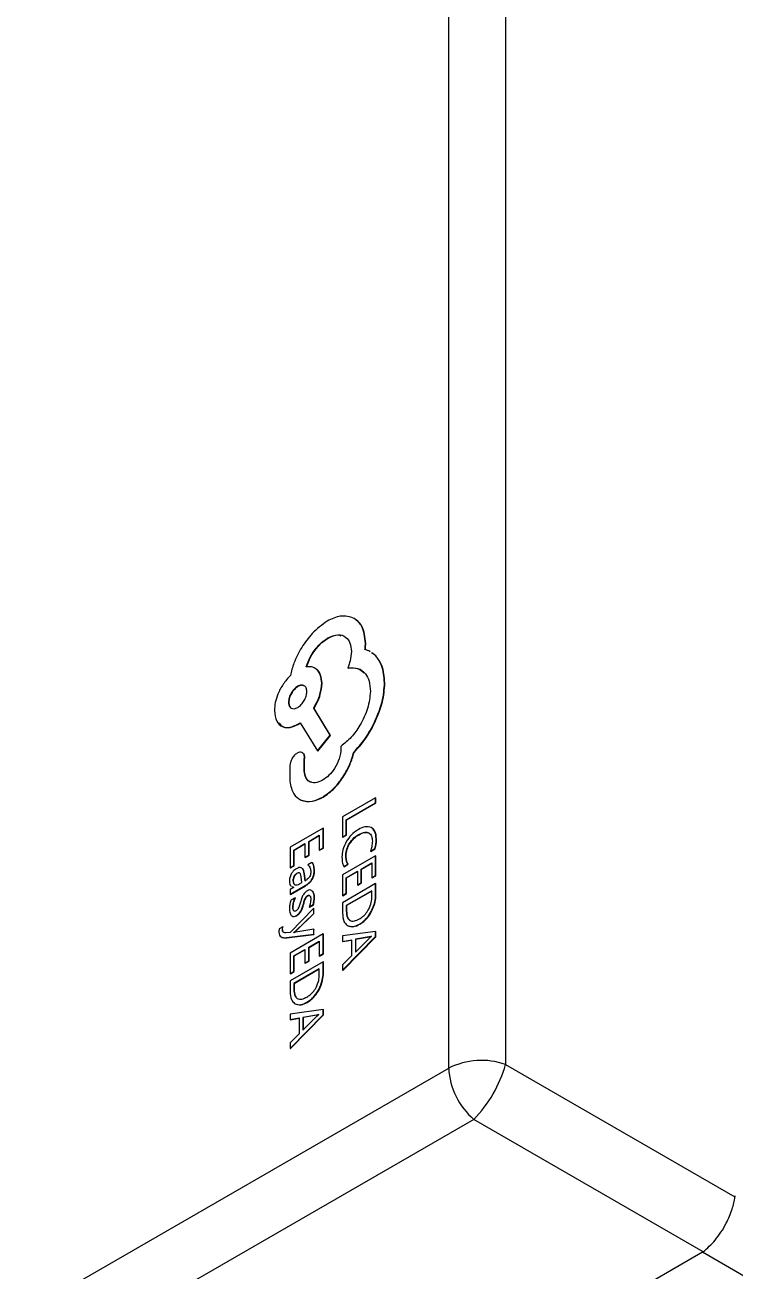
# Model space of a CAD drawing. Header units: millimetres. Extents: x 206 to 880, y 122 to 722.
# Drawn here: x 760.76 to 775.91, y 236.42 to 263.03 of the extents above; entities that cross this region are included whole.
import ezdxf

# ---------------------------------------------------------------- set-up
doc = ezdxf.new("R2010")
doc.units = ezdxf.units.MM

msp = doc.modelspace()

# ---------------------------------------------------------------- linework, layer by layer
at = {"color": 7, "linetype": 'Continuous', "lineweight": 25}
for p, q in [((769.802, 240.747), (769.802, 276.38)), ((771.018, 276.46), (771.018, 240.827)), ((767.785, 250.354), (767.792, 250.35)), ((767.222, 249.936), (767.229, 249.932)), ((768.026, 249.826), (768.033, 249.822)), ((768.237, 249.559), (768.155, 249.62)), ((768.244, 249.555), (768.162, 249.616)), ((768.237, 249.559), (768.244, 249.555)), ((767.649, 249.295), (767.656, 249.291)), ((767.092, 248.968), (767.099, 248.964)), ((768.433, 248.976), (768.44, 248.972)), ((766.383, 248.565), (766.39, 248.56)), ((767.272, 247.86), (766.921, 248.434)), ((766.921, 248.434), (766.928, 248.43)), ((767.279, 247.856), (766.928, 248.43)), ((766.584, 248.095), (766.634, 248.124)), ((766.584, 248.095), (766.591, 248.091)), ((766.591, 248.091), (766.638, 248.118)), ((766.634, 248.124), (767.006, 247.526)), ((768.172, 248.036), (768.179, 248.032)), ((767.006, 247.526), (767.272, 247.86)), ((767.013, 247.522), (767.279, 247.856)), ((767.272, 247.86), (767.279, 247.856)), ((767.006, 247.526), (767.013, 247.522)), ((767.504, 247.622), (767.504, 247.575)), ((767.775, 247.494), (767.782, 247.49)), ((766.413, 247.219), (766.413, 246.876)), ((766.72, 247.088), (766.72, 247.349)), ((766.72, 247.349), (766.727, 247.345)), ((766.725, 247.387), (766.732, 247.383)), ((766.727, 247.084), (766.727, 247.345)), ((766.72, 247.088), (766.727, 247.084)), ((766.639, 246.479), (766.646, 246.475)), ((767.117, 246.54), (767.124, 246.536)), ((768.243, 246.522), (767.537, 246.114)), ((767.617, 246.055), (768.243, 246.417)), ((768.243, 246.417), (768.243, 246.522)), ((768.243, 246.522), (768.25, 246.518)), ((768.243, 246.417), (768.25, 246.413)), ((768.25, 246.413), (768.25, 246.518)), ((767.624, 246.051), (768.25, 246.413)), ((767.537, 246.114), (767.537, 245.684)), ((767.617, 245.73), (767.617, 246.055)), ((767.617, 246.055), (767.624, 246.051)), ((767.624, 245.726), (767.624, 246.051)), ((768.151, 245.887), (768.158, 245.883)), ((767.122, 245.875), (766.416, 245.467)), ((766.815, 245.592), (767.041, 245.723)), ((766.822, 245.588), (767.041, 245.715)), ((767.041, 245.723), (767.041, 245.408)), ((767.122, 245.455), (767.122, 245.875)), ((767.122, 245.875), (767.129, 245.871)), ((767.129, 245.451), (767.129, 245.871)), ((767.537, 245.684), (767.617, 245.73)), ((767.537, 245.684), (767.544, 245.68)), ((767.544, 245.68), (767.624, 245.726)), ((767.617, 245.73), (767.624, 245.726)), ((767.882, 245.739), (767.889, 245.735)), ((768.095, 245.776), (768.101, 245.772)), ((768.255, 245.648), (768.262, 245.644)), ((766.416, 245.467), (766.416, 245.028)), ((766.496, 245.408), (766.734, 245.545)), ((766.496, 245.075), (766.496, 245.408)), ((766.496, 245.408), (766.503, 245.404)), ((766.503, 245.404), (766.734, 245.537)), ((766.503, 245.071), (766.503, 245.404)), ((766.734, 245.545), (766.734, 245.254)), ((766.815, 245.3), (766.815, 245.592)), ((766.815, 245.592), (766.822, 245.588)), ((766.822, 245.296), (766.822, 245.588)), ((767.041, 245.408), (767.122, 245.455)), ((767.041, 245.408), (767.048, 245.404)), ((767.048, 245.404), (767.129, 245.451)), ((767.122, 245.455), (767.129, 245.451)), ((767.681, 245.543), (767.688, 245.539)), ((768.131, 245.383), (768.226, 245.438)), ((768.131, 245.383), (768.138, 245.379)), ((768.138, 245.379), (768.233, 245.434)), ((768.226, 245.438), (768.233, 245.434)), ((766.734, 245.254), (766.815, 245.3)), ((766.734, 245.254), (766.741, 245.25)), ((766.741, 245.25), (766.822, 245.296)), ((766.885, 245.144), (766.799, 245.095)), ((766.815, 245.3), (766.822, 245.296)), ((766.885, 245.144), (766.892, 245.14)), ((768.243, 245.284), (767.537, 244.876)), ((767.566, 245.056), (767.653, 245.107)), ((767.573, 245.052), (767.66, 245.103)), ((767.606, 245.29), (767.613, 245.286)), ((767.653, 245.107), (767.66, 245.103)), ((767.936, 245.001), (768.162, 245.132)), ((767.943, 244.997), (768.162, 245.124)), ((768.162, 245.132), (768.162, 244.817)), ((768.243, 244.864), (768.243, 245.284)), ((768.243, 245.284), (768.25, 245.28)), ((768.25, 244.86), (768.25, 245.28)), ((766.416, 245.028), (766.496, 245.075)), ((766.416, 245.028), (766.423, 245.024)), ((766.423, 245.024), (766.503, 245.071)), ((766.496, 245.075), (766.503, 245.071)), ((766.499, 244.845), (766.506, 244.841)), ((766.558, 244.909), (766.565, 244.905)), ((766.669, 244.711), (766.653, 244.838)), ((766.737, 244.75), (766.716, 244.91)), ((766.716, 244.91), (766.723, 244.906)), ((766.744, 244.746), (766.723, 244.906)), ((766.932, 244.971), (766.939, 244.967)), ((767.537, 244.876), (767.537, 244.437)), ((767.566, 245.056), (767.573, 245.052)), ((767.617, 244.817), (767.855, 244.955)), ((767.624, 244.813), (767.855, 244.947)), ((767.855, 244.955), (767.855, 244.663)), ((767.936, 244.71), (767.936, 245.001)), ((767.936, 245.001), (767.943, 244.997)), ((767.943, 244.706), (767.943, 244.997)), ((768.162, 244.817), (768.243, 244.864)), ((768.169, 244.813), (768.25, 244.86)), ((768.243, 244.864), (768.25, 244.86)), ((766.416, 244.462), (766.741, 244.65)), ((766.494, 244.609), (766.416, 244.564)), ((766.416, 244.564), (766.416, 244.462)), ((766.423, 244.458), (766.748, 244.646)), ((766.464, 244.626), (766.494, 244.612)), ((766.471, 244.622), (766.501, 244.608)), ((766.477, 244.754), (766.484, 244.75)), ((766.494, 244.612), (766.494, 244.609)), ((766.621, 244.683), (766.669, 244.711)), ((766.741, 244.65), (766.748, 244.646)), ((768.243, 244.691), (767.537, 244.283)), ((767.617, 244.484), (767.617, 244.817)), ((767.617, 244.817), (767.624, 244.813)), ((767.624, 244.48), (767.624, 244.813)), ((767.855, 244.663), (767.936, 244.71)), ((767.855, 244.663), (767.862, 244.659)), ((767.862, 244.659), (767.943, 244.706)), ((767.936, 244.71), (767.943, 244.706)), ((768.162, 244.817), (768.169, 244.813)), ((768.243, 244.458), (768.243, 244.691)), ((768.243, 244.691), (768.25, 244.687)), ((768.25, 244.454), (768.25, 244.687)), ((766.416, 244.462), (766.423, 244.458)), ((766.525, 244.387), (766.434, 244.334)), ((766.525, 244.387), (766.532, 244.383)), ((766.745, 244.386), (766.752, 244.382)), ((766.792, 244.435), (766.799, 244.431)), ((766.892, 244.532), (766.878, 244.542)), ((766.899, 244.528), (766.885, 244.538)), ((766.892, 244.532), (766.899, 244.528)), ((766.932, 244.394), (766.939, 244.39)), ((767.537, 244.437), (767.617, 244.484)), ((767.537, 244.437), (767.544, 244.433)), ((767.544, 244.433), (767.624, 244.48)), ((768.162, 244.539), (767.617, 244.224)), ((767.617, 244.484), (767.624, 244.48)), ((768.162, 244.531), (767.624, 244.22)), ((768.162, 244.416), (768.162, 244.539)), ((768.243, 244.458), (768.25, 244.454)), ((766.921, 244.168), (766.417, 243.649)), ((766.476, 244.19), (766.483, 244.186)), ((766.541, 243.683), (766.921, 244.054)), ((766.548, 243.679), (766.927, 244.05)), ((766.637, 244.092), (766.644, 244.088)), ((766.702, 244.261), (766.709, 244.257)), ((766.824, 244.193), (766.91, 244.243)), ((766.824, 244.193), (766.831, 244.189)), ((766.831, 244.189), (766.917, 244.239)), ((766.91, 244.243), (766.917, 244.239)), ((766.921, 244.054), (766.921, 244.168)), ((766.921, 244.168), (766.927, 244.164)), ((766.921, 244.054), (766.927, 244.05)), ((766.927, 244.05), (766.927, 244.164)), ((767.537, 244.283), (767.537, 244.059)), ((767.617, 244.224), (767.617, 244.106)), ((767.617, 244.224), (767.624, 244.22)), ((767.617, 244.106), (767.624, 244.102)), ((767.624, 244.22), (767.624, 244.102)), ((768.15, 244.096), (768.157, 244.092)), ((766.264, 243.768), (766.185, 243.723)), ((766.264, 243.768), (766.271, 243.764)), ((766.553, 244.009), (766.56, 244.005)), ((767.636, 243.799), (767.643, 243.795)), ((767.691, 243.906), (767.698, 243.902)), ((767.899, 243.828), (767.906, 243.824)), ((766.254, 243.704), (766.261, 243.7)), ((766.417, 243.649), (766.325, 243.641)), ((766.34, 243.538), (766.921, 243.609)), ((766.34, 243.538), (766.347, 243.534)), ((766.347, 243.534), (766.927, 243.605)), ((767.122, 243.615), (766.416, 243.207)), ((766.5, 243.646), (766.541, 243.683)), ((766.5, 243.643), (766.5, 243.646)), ((766.5, 243.646), (766.503, 243.644)), ((766.513, 243.648), (766.548, 243.679)), ((766.921, 243.715), (766.541, 243.655)), ((766.541, 243.683), (766.548, 243.679)), ((766.921, 243.609), (766.921, 243.715)), ((766.921, 243.715), (766.927, 243.711)), ((766.921, 243.609), (766.927, 243.605)), ((766.927, 243.605), (766.927, 243.711)), ((767.122, 243.195), (767.122, 243.615)), ((767.122, 243.615), (767.129, 243.611)), ((767.129, 243.191), (767.129, 243.611)), ((768.243, 243.671), (767.537, 243.574)), ((767.537, 243.574), (767.537, 243.457)), ((767.537, 242.84), (768.243, 243.558)), ((767.537, 243.457), (767.73, 243.49)), ((767.544, 242.836), (768.25, 243.554)), ((767.73, 243.49), (767.73, 243.151)), ((768.104, 243.551), (767.81, 243.503)), ((767.81, 243.229), (768.104, 243.522)), ((767.81, 243.503), (767.81, 243.229)), ((767.81, 243.503), (767.817, 243.499)), ((768.111, 243.547), (767.817, 243.499)), ((767.817, 243.499), (767.817, 243.236)), ((768.104, 243.551), (768.111, 243.547)), ((768.153, 243.563), (768.153, 243.566)), ((768.243, 243.558), (768.243, 243.671)), ((768.243, 243.671), (768.25, 243.667)), ((768.243, 243.558), (768.25, 243.554)), ((768.25, 243.554), (768.25, 243.667)), ((766.496, 243.149), (766.734, 243.286)), ((766.503, 243.145), (766.734, 243.278)), ((766.734, 243.286), (766.734, 242.994)), ((766.815, 243.332), (767.041, 243.463)), ((766.815, 243.041), (766.815, 243.332)), ((766.815, 243.332), (766.822, 243.328)), ((766.822, 243.328), (767.041, 243.455)), ((766.822, 243.037), (766.822, 243.328)), ((767.041, 243.463), (767.041, 243.148)), ((767.537, 243.457), (767.544, 243.453)), ((767.544, 243.453), (767.73, 243.485)), ((766.416, 243.207), (766.416, 242.769)), ((767.122, 243.022), (766.416, 242.614)), ((766.496, 242.815), (766.496, 243.149)), ((766.496, 243.149), (766.503, 243.145)), ((766.503, 242.811), (766.503, 243.145)), ((766.734, 242.994), (766.815, 243.041)), ((766.734, 242.994), (766.741, 242.99)), ((766.741, 242.99), (766.822, 243.037)), ((766.815, 243.041), (766.822, 243.037)), ((767.041, 243.148), (767.122, 243.195)), ((767.041, 243.148), (767.048, 243.144)), ((767.048, 243.144), (767.129, 243.191)), ((767.122, 243.195), (767.129, 243.191)), ((767.122, 242.79), (767.122, 243.022)), ((767.122, 243.022), (767.129, 243.018)), ((767.129, 242.786), (767.129, 243.018)), ((767.73, 243.151), (767.537, 242.956)), ((766.416, 242.769), (766.496, 242.815)), ((766.416, 242.769), (766.423, 242.765)), ((766.423, 242.765), (766.503, 242.811)), ((767.041, 242.87), (766.496, 242.556)), ((766.496, 242.815), (766.503, 242.811)), ((767.041, 242.862), (766.503, 242.552)), ((767.041, 242.747), (767.041, 242.87)), ((767.122, 242.79), (767.129, 242.786)), ((767.537, 242.956), (767.537, 242.84)), ((767.537, 242.84), (767.544, 242.836)), ((766.416, 242.614), (766.416, 242.39)), ((766.496, 242.556), (766.496, 242.437)), ((766.496, 242.556), (766.503, 242.552)), ((766.496, 242.437), (766.503, 242.433)), ((766.503, 242.552), (766.503, 242.433)), ((767.029, 242.427), (767.036, 242.423)), ((766.57, 242.237), (766.577, 242.233)), ((766.778, 242.159), (766.785, 242.155)), ((767.122, 242.002), (766.416, 241.905)), ((766.416, 241.905), (766.416, 241.788)), ((766.515, 242.13), (766.522, 242.126)), ((767.032, 241.895), (767.032, 241.897)), ((767.122, 241.889), (767.122, 242.002)), ((767.122, 242.002), (767.129, 241.998)), ((767.129, 241.885), (767.129, 241.998)), ((766.416, 241.171), (767.122, 241.889)), ((766.416, 241.788), (766.609, 241.822)), ((766.416, 241.788), (766.423, 241.784)), ((766.423, 241.167), (767.129, 241.885)), ((766.423, 241.784), (766.609, 241.816)), ((766.609, 241.822), (766.609, 241.482)), ((766.983, 241.882), (766.689, 241.834)), ((766.689, 241.561), (766.983, 241.853)), ((766.689, 241.834), (766.689, 241.561)), ((766.689, 241.834), (766.696, 241.83)), ((766.99, 241.878), (766.696, 241.83)), ((766.696, 241.83), (766.696, 241.567)), ((766.983, 241.882), (766.99, 241.878)), ((767.122, 241.889), (767.129, 241.885)), ((766.609, 241.482), (766.416, 241.287)), ((766.416, 241.287), (766.416, 241.171)), ((766.416, 241.171), (766.423, 241.167)), ((745.893, 226.945), (769.802, 240.747)), ((771.018, 240.827), (775.912, 238.001)), ((770.34, 239.654), (746.432, 225.852)), ((775.235, 236.828), (770.34, 239.654)), ((775.219, 236.817), (749.509, 221.976)), ((777.998, 235.213), (775.219, 236.817))]:
    msp.add_line(p, q, dxfattribs=at)
for centre, radius, start, end in [((770.502, 239.376), 1.54, 70.4595, 117.0636), ((771.34, 240.826), 1.54, 182.9325, 229.5432), ((768.293, 241.618), 2.837, 316.1924, 343.8076)]:
    msp.add_arc(centre, radius, start, end, dxfattribs=at)
for points, knots in [([(767.785, 250.354), (767.69, 250.386), (767.521, 250.442), (767.307, 250.341), (767.212, 250.296)], [0, 0, 0, 0, 0.557202, 1, 1, 1, 1]), ([(767.212, 250.296), (767.099, 250.217), (766.897, 250.074), (766.736, 249.84), (766.665, 249.736)], [0, 0, 0, 0, 0.557939, 1, 1, 1, 1]), ([(768.026, 249.826), (768.012, 249.957), (767.987, 250.193), (767.847, 250.305), (767.785, 250.354)], [0, 0, 0, 0, 0.556227, 1, 1, 1, 1]), ([(768.033, 249.822), (768.019, 249.953), (767.993, 250.189), (767.854, 250.301), (767.792, 250.35)], [0, 0, 0, 0, 0.556227, 1, 1, 1, 1]), ([(766.76, 249.322), (766.787, 249.391), (766.84, 249.53), (766.961, 249.709), (767.091, 249.849), (767.178, 249.907), (767.222, 249.936)], [0, 0, 0, 0, 0.276785, 0.552833, 0.772739, 1, 1, 1, 1]), ([(766.767, 249.317), (766.794, 249.387), (766.847, 249.526), (766.968, 249.705), (767.098, 249.845), (767.185, 249.903), (767.229, 249.932)], [0, 0, 0, 0, 0.276785, 0.552833, 0.772739, 1, 1, 1, 1]), ([(767.222, 249.936), (767.297, 249.968), (767.444, 250.031), (767.607, 249.97), (767.707, 249.838), (767.719, 249.711), (767.725, 249.646)], [0, 0, 0, 0, 0.283316, 0.558049, 0.775434, 1, 1, 1, 1]), ([(767.229, 249.932), (767.307, 249.971), (767.407, 250.021), (767.48, 249.991), (767.497, 249.984)], [0, 0, 0, 0, 0.773243, 1, 1, 1, 1]), ([(766.665, 249.736), (766.603, 249.625), (766.494, 249.426), (766.445, 249.223), (766.423, 249.133)], [0, 0, 0, 0, 0.560871, 1, 1, 1, 1]), ([(767.725, 249.646), (767.72, 249.582), (767.711, 249.469), (767.668, 249.347), (767.649, 249.295)], [0, 0, 0, 0, 0.569438, 1, 1, 1, 1]), ([(768.016, 249.687), (768.019, 249.713), (768.024, 249.761), (768.025, 249.806), (768.026, 249.826)], [0, 0, 0, 0, 0.560098, 1, 1, 1, 1]), ([(768.125, 249.642), (768.124, 249.643), (768.093, 249.667), (768.054, 249.677), (768.016, 249.687)], [0, 0, 0, 0, 0.029145, 1, 1, 1, 1]), ([(768.023, 249.683), (768.026, 249.709), (768.031, 249.757), (768.032, 249.802), (768.033, 249.822)], [0, 0, 0, 0, 0.560098, 1, 1, 1, 1]), ([(768.433, 248.976), (768.422, 249.11), (768.402, 249.349), (768.287, 249.495), (768.237, 249.559)], [0, 0, 0, 0, 0.56138, 1, 1, 1, 1]), ([(768.44, 248.972), (768.429, 249.106), (768.409, 249.345), (768.294, 249.491), (768.244, 249.555)], [0, 0, 0, 0, 0.56138, 1, 1, 1, 1]), ([(766.423, 249.133), (766.37, 249.075), (766.264, 248.958), (766.157, 248.751), (766.093, 248.554), (766.086, 248.442), (766.082, 248.385)], [0, 0, 0, 0, 0.277909, 0.553175, 0.772919, 1, 1, 1, 1]), ([(767.092, 248.968), (767.086, 249.032), (767.074, 249.159), (766.988, 249.271), (766.882, 249.327), (766.801, 249.323), (766.76, 249.322)], [0, 0, 0, 0, 0.28669, 0.564822, 0.782131, 1, 1, 1, 1]), ([(767.099, 248.964), (767.092, 249.027), (767.078, 249.151), (767.023, 249.246), (766.98, 249.267), (766.978, 249.267)], [0, 0, 0, 0, 0.500175, 0.985418, 1, 1, 1, 1]), ([(767.649, 249.295), (767.724, 249.299), (767.873, 249.308), (768.025, 249.191), (768.116, 249.018), (768.126, 248.871), (768.132, 248.796)], [0, 0, 0, 0, 0.277461, 0.551779, 0.771142, 1, 1, 1, 1]), ([(767.656, 249.291), (767.733, 249.298), (767.867, 249.309), (767.956, 249.227), (767.995, 249.192)], [0, 0, 0, 0, 0.568075, 1, 1, 1, 1]), ([(766.775, 248.791), (766.772, 248.819), (766.766, 248.874), (766.722, 248.923), (766.658, 248.937), (766.579, 248.91), (766.501, 248.847), (766.437, 248.758), (766.392, 248.658), (766.386, 248.596), (766.383, 248.565)], [0, 0, 0, 0, 0.125297, 0.247808, 0.371076, 0.5, 0.628924, 0.752192, 0.874703, 1, 1, 1, 1]), ([(766.709, 248.917), (766.694, 248.921), (766.659, 248.933), (766.586, 248.905), (766.508, 248.843), (766.444, 248.754), (766.399, 248.654), (766.393, 248.592), (766.39, 248.56)], [0, 0, 0, 0, 0.124626, 0.304069, 0.483513, 0.655086, 0.825604, 1, 1, 1, 1]), ([(766.921, 248.434), (766.974, 248.533), (767.071, 248.715), (767.085, 248.889), (767.092, 248.968)], [0, 0, 0, 0, 0.54889, 1, 1, 1, 1]), ([(766.928, 248.43), (766.981, 248.529), (767.078, 248.711), (767.092, 248.885), (767.099, 248.964)], [0, 0, 0, 0, 0.54889, 1, 1, 1, 1]), ([(768.172, 248.036), (768.254, 248.218), (768.401, 248.541), (768.423, 248.843), (768.433, 248.976)], [0, 0, 0, 0, 0.560447, 1, 1, 1, 1]), ([(768.179, 248.032), (768.261, 248.214), (768.408, 248.537), (768.43, 248.839), (768.44, 248.972)], [0, 0, 0, 0, 0.560447, 1, 1, 1, 1]), ([(766.383, 248.565), (766.386, 248.536), (766.392, 248.479), (766.439, 248.432), (766.503, 248.419), (766.58, 248.446), (766.658, 248.509), (766.722, 248.597), (766.766, 248.697), (766.772, 248.759), (766.775, 248.791)], [0, 0, 0, 0, 0.128923, 0.252192, 0.374703, 0.5, 0.628924, 0.752192, 0.874703, 1, 1, 1, 1]), ([(766.39, 248.56), (766.393, 248.531), (766.397, 248.48), (766.425, 248.456), (766.437, 248.446)], [0, 0, 0, 0, 0.590002, 1, 1, 1, 1]), ([(768.132, 248.796), (768.12, 248.676), (768.096, 248.44), (767.93, 248.089), (767.727, 247.805), (767.579, 247.683), (767.504, 247.622)], [0, 0, 0, 0, 0.284476, 0.560431, 0.77786, 1, 1, 1, 1]), ([(766.082, 248.385), (766.092, 248.304), (766.111, 248.145), (766.245, 248.034), (766.409, 248.014), (766.525, 248.068), (766.584, 248.095)], [0, 0, 0, 0, 0.283316, 0.558049, 0.775434, 1, 1, 1, 1]), ([(766.178, 248.123), (766.206, 248.091), (766.266, 248.022), (766.417, 248.012), (766.533, 248.064), (766.591, 248.091)], [0, 0, 0, 0, 0.30236, 0.645513, 1, 1, 1, 1]), ([(767.775, 247.494), (767.857, 247.585), (768.005, 247.749), (768.121, 247.948), (768.172, 248.036)], [0, 0, 0, 0, 0.556897, 1, 1, 1, 1]), ([(767.782, 247.49), (767.864, 247.581), (768.012, 247.745), (768.128, 247.944), (768.179, 248.032)], [0, 0, 0, 0, 0.556897, 1, 1, 1, 1]), ([(766.725, 247.387), (766.722, 247.412), (766.716, 247.461), (766.674, 247.495), (766.623, 247.502), (766.587, 247.485), (766.569, 247.477)], [0, 0, 0, 0, 0.283042, 0.558142, 0.775723, 1, 1, 1, 1]), ([(767.504, 247.575), (767.496, 247.504), (767.481, 247.362), (767.376, 247.155), (767.249, 246.992), (767.158, 246.929), (767.112, 246.897)], [0, 0, 0, 0, 0.283534, 0.557975, 0.775205, 1, 1, 1, 1]), ([(767.117, 246.54), (767.199, 246.599), (767.363, 246.717), (767.559, 246.978), (767.701, 247.243), (767.75, 247.41), (767.775, 247.494)], [0, 0, 0, 0, 0.281479, 0.558611, 0.777607, 1, 1, 1, 1]), ([(767.124, 246.536), (767.206, 246.595), (767.37, 246.713), (767.566, 246.974), (767.708, 247.239), (767.757, 247.406), (767.782, 247.49)], [0, 0, 0, 0, 0.281479, 0.558611, 0.777607, 1, 1, 1, 1]), ([(766.569, 247.477), (766.547, 247.461), (766.503, 247.429), (766.454, 247.356), (766.422, 247.283), (766.416, 247.24), (766.413, 247.219)], [0, 0, 0, 0, 0.281447, 0.55884, 0.777519, 1, 1, 1, 1]), ([(766.732, 247.383), (766.73, 247.409), (766.726, 247.449), (766.703, 247.466), (766.694, 247.471)], [0, 0, 0, 0, 0.656227, 1, 1, 1, 1]), ([(766.72, 247.349), (766.721, 247.356), (766.723, 247.369), (766.724, 247.381), (766.725, 247.387)], [0, 0, 0, 0, 0.560796, 1, 1, 1, 1]), ([(766.727, 247.345), (766.728, 247.352), (766.73, 247.365), (766.731, 247.377), (766.732, 247.383)], [0, 0, 0, 0, 0.560796, 1, 1, 1, 1]), ([(767.112, 246.897), (767.056, 246.872), (766.946, 246.824), (766.822, 246.861), (766.742, 246.952), (766.727, 247.042), (766.72, 247.088)], [0, 0, 0, 0, 0.283961, 0.558121, 0.774973, 1, 1, 1, 1]), ([(766.873, 246.86), (766.857, 246.863), (766.806, 246.872), (766.75, 246.95), (766.735, 247.039), (766.727, 247.084)], [0, 0, 0, 0, 0.181685, 0.583273, 1, 1, 1, 1]), ([(766.413, 246.876), (766.433, 246.776), (766.467, 246.595), (766.587, 246.515), (766.639, 246.479)], [0, 0, 0, 0, 0.557617, 1, 1, 1, 1]), ([(766.639, 246.479), (766.72, 246.457), (766.863, 246.418), (767.039, 246.503), (767.117, 246.54)], [0, 0, 0, 0, 0.560121, 1, 1, 1, 1]), ([(766.646, 246.475), (766.727, 246.453), (766.87, 246.414), (767.046, 246.499), (767.124, 246.536)], [0, 0, 0, 0, 0.560121, 1, 1, 1, 1]), ([(768.151, 245.887), (768.107, 245.9), (768.025, 245.923), (767.924, 245.871), (767.877, 245.847)], [0, 0, 0, 0, 0.535916, 1, 1, 1, 1]), ([(768.255, 245.648), (768.25, 245.709), (768.241, 245.817), (768.178, 245.866), (768.151, 245.887)], [0, 0, 0, 0, 0.568137, 1, 1, 1, 1]), ([(767.877, 245.847), (767.822, 245.811), (767.727, 245.749), (767.653, 245.64), (767.621, 245.595)], [0, 0, 0, 0, 0.582615, 1, 1, 1, 1]), ([(767.681, 245.543), (767.713, 245.587), (767.774, 245.671), (767.847, 245.717), (767.882, 245.739)], [0, 0, 0, 0, 0.528199, 1, 1, 1, 1]), ([(767.688, 245.539), (767.72, 245.583), (767.781, 245.667), (767.854, 245.713), (767.889, 245.735)], [0, 0, 0, 0, 0.528199, 1, 1, 1, 1]), ([(767.882, 245.739), (767.928, 245.762), (768.007, 245.802), (768.069, 245.784), (768.095, 245.776)], [0, 0, 0, 0, 0.585906, 1, 1, 1, 1]), ([(767.889, 245.735), (767.935, 245.758), (768.013, 245.798), (768.076, 245.78), (768.101, 245.772)], [0, 0, 0, 0, 0.585906, 1, 1, 1, 1]), ([(768.095, 245.776), (768.12, 245.755), (768.166, 245.717), (768.171, 245.636), (768.173, 245.599)], [0, 0, 0, 0, 0.545172, 1, 1, 1, 1]), ([(768.262, 245.644), (768.257, 245.705), (768.248, 245.813), (768.185, 245.862), (768.158, 245.883)], [0, 0, 0, 0, 0.568137, 1, 1, 1, 1]), ([(768.226, 245.438), (768.236, 245.475), (768.254, 245.549), (768.255, 245.615), (768.255, 245.648)], [0, 0, 0, 0, 0.516592, 1, 1, 1, 1]), ([(768.233, 245.434), (768.243, 245.471), (768.26, 245.545), (768.262, 245.611), (768.262, 245.644)], [0, 0, 0, 0, 0.516592, 1, 1, 1, 1]), ([(767.621, 245.595), (767.59, 245.532), (767.533, 245.417), (767.527, 245.309), (767.525, 245.259)], [0, 0, 0, 0, 0.538195, 1, 1, 1, 1]), ([(767.606, 245.29), (767.61, 245.338), (767.616, 245.421), (767.661, 245.506), (767.681, 245.543)], [0, 0, 0, 0, 0.571087, 1, 1, 1, 1]), ([(767.613, 245.286), (767.617, 245.334), (767.623, 245.417), (767.668, 245.502), (767.688, 245.539)], [0, 0, 0, 0, 0.571087, 1, 1, 1, 1]), ([(768.173, 245.599), (768.171, 245.56), (768.167, 245.49), (768.142, 245.415), (768.131, 245.383)], [0, 0, 0, 0, 0.564823, 1, 1, 1, 1]), ([(766.799, 245.095), (766.819, 245.073), (766.853, 245.035), (766.858, 244.968), (766.86, 244.939)], [0, 0, 0, 0, 0.566346, 1, 1, 1, 1]), ([(766.932, 244.971), (766.93, 245.01), (766.926, 245.079), (766.897, 245.125), (766.885, 245.144)], [0, 0, 0, 0, 0.572828, 1, 1, 1, 1]), ([(766.939, 244.967), (766.937, 245.006), (766.933, 245.075), (766.904, 245.121), (766.892, 245.14)], [0, 0, 0, 0, 0.572828, 1, 1, 1, 1]), ([(767.525, 245.259), (767.526, 245.213), (767.529, 245.136), (767.555, 245.079), (767.566, 245.056)], [0, 0, 0, 0, 0.595834, 1, 1, 1, 1]), ([(767.653, 245.107), (767.638, 245.134), (767.61, 245.185), (767.607, 245.257), (767.606, 245.29)], [0, 0, 0, 0, 0.540106, 1, 1, 1, 1]), ([(767.66, 245.103), (767.645, 245.13), (767.617, 245.181), (767.614, 245.253), (767.613, 245.286)], [0, 0, 0, 0, 0.540106, 1, 1, 1, 1]), ([(766.444, 244.896), (766.431, 244.868), (766.407, 244.813), (766.405, 244.762), (766.404, 244.739)], [0, 0, 0, 0, 0.527593, 1, 1, 1, 1]), ([(766.551, 245.008), (766.527, 244.993), (766.487, 244.965), (766.456, 244.917), (766.444, 244.896)], [0, 0, 0, 0, 0.577345, 1, 1, 1, 1]), ([(766.499, 244.845), (766.492, 244.829), (766.478, 244.797), (766.477, 244.768), (766.477, 244.754)], [0, 0, 0, 0, 0.529978, 1, 1, 1, 1]), ([(766.506, 244.841), (766.499, 244.824), (766.485, 244.793), (766.484, 244.764), (766.484, 244.75)], [0, 0, 0, 0, 0.529978, 1, 1, 1, 1]), ([(766.558, 244.909), (766.552, 244.905), (766.539, 244.897), (766.518, 244.876), (766.506, 244.857), (766.499, 244.845)], [0, 0, 0, 0, 0.292626, 0.566552, 1, 1, 1, 1]), ([(766.565, 244.905), (766.559, 244.901), (766.546, 244.893), (766.525, 244.872), (766.513, 244.853), (766.506, 244.841)], [0, 0, 0, 0, 0.292626, 0.566552, 1, 1, 1, 1]), ([(766.716, 244.91), (766.712, 244.93), (766.706, 244.967), (766.685, 245.009), (766.653, 245.034), (766.606, 245.036), (766.57, 245.018), (766.551, 245.008)], [0, 0, 0, 0, 0.223087, 0.413842, 0.584193, 0.78082, 1, 1, 1, 1]), ([(766.622, 244.919), (766.618, 244.921), (766.608, 244.925), (766.587, 244.923), (766.569, 244.914), (766.558, 244.909)], [0, 0, 0, 0, 0.259426, 0.527409, 1, 1, 1, 1]), ([(766.625, 244.916), (766.621, 244.917), (766.614, 244.921), (766.593, 244.919), (766.576, 244.91), (766.565, 244.905)], [0, 0, 0, 0, 0.193582, 0.485391, 1, 1, 1, 1]), ([(766.653, 244.838), (766.65, 244.859), (766.646, 244.892), (766.628, 244.912), (766.622, 244.919)], [0, 0, 0, 0, 0.641649, 1, 1, 1, 1]), ([(766.723, 244.906), (766.719, 244.926), (766.712, 244.963), (766.697, 245), (766.681, 245.01), (766.677, 245.013)], [0, 0, 0, 0, 0.462154, 0.85733, 1, 1, 1, 1]), ([(766.86, 244.939), (766.86, 244.925), (766.858, 244.899), (766.845, 244.857), (766.82, 244.816), (766.782, 244.778), (766.753, 244.76), (766.737, 244.75)], [0, 0, 0, 0, 0.190633, 0.356708, 0.518791, 0.733962, 1, 1, 1, 1]), ([(766.741, 244.65), (766.762, 244.663), (766.803, 244.689), (766.857, 244.742), (766.9, 244.808), (766.928, 244.889), (766.931, 244.942), (766.932, 244.971)], [0, 0, 0, 0, 0.215736, 0.397382, 0.561541, 0.761757, 1, 1, 1, 1]), ([(766.748, 244.646), (766.769, 244.659), (766.81, 244.685), (766.864, 244.738), (766.907, 244.804), (766.935, 244.885), (766.938, 244.938), (766.939, 244.967)], [0, 0, 0, 0, 0.215736, 0.397382, 0.561541, 0.761757, 1, 1, 1, 1]), ([(766.404, 244.739), (766.405, 244.719), (766.408, 244.681), (766.423, 244.643), (766.441, 244.636), (766.446, 244.634)], [0, 0, 0, 0, 0.4379, 0.846737, 1, 1, 1, 1]), ([(766.477, 244.754), (766.479, 244.731), (766.482, 244.691), (766.507, 244.674), (766.518, 244.667)], [0, 0, 0, 0, 0.563392, 1, 1, 1, 1]), ([(766.484, 244.75), (766.486, 244.727), (766.489, 244.687), (766.514, 244.67), (766.525, 244.663)], [0, 0, 0, 0, 0.563392, 1, 1, 1, 1]), ([(766.518, 244.667), (766.534, 244.663), (766.565, 244.654), (766.603, 244.674), (766.621, 244.683)], [0, 0, 0, 0, 0.542182, 1, 1, 1, 1]), ([(766.867, 244.55), (766.858, 244.552), (766.834, 244.559), (766.803, 244.545), (766.784, 244.536)], [0, 0, 0, 0, 0.384004, 1, 1, 1, 1]), ([(766.434, 244.334), (766.424, 244.301), (766.406, 244.24), (766.405, 244.184), (766.404, 244.159)], [0, 0, 0, 0, 0.535911, 1, 1, 1, 1]), ([(766.476, 244.19), (766.479, 244.225), (766.484, 244.289), (766.512, 244.356), (766.525, 244.387)], [0, 0, 0, 0, 0.549511, 1, 1, 1, 1]), ([(766.483, 244.186), (766.486, 244.221), (766.491, 244.285), (766.519, 244.352), (766.532, 244.383)], [0, 0, 0, 0, 0.549511, 1, 1, 1, 1]), ([(766.638, 244.296), (766.63, 244.267), (766.618, 244.222), (766.599, 244.178), (766.593, 244.163)], [0, 0, 0, 0, 0.667818, 1, 1, 1, 1]), ([(766.705, 244.461), (766.698, 244.45), (766.683, 244.426), (766.66, 244.37), (766.647, 244.326), (766.638, 244.296)], [0, 0, 0, 0, 0.204051, 0.464555, 1, 1, 1, 1]), ([(766.702, 244.261), (766.71, 244.289), (766.721, 244.331), (766.739, 244.372), (766.745, 244.386)], [0, 0, 0, 0, 0.676699, 1, 1, 1, 1]), ([(766.784, 244.536), (766.768, 244.525), (766.739, 244.506), (766.715, 244.474), (766.705, 244.461)], [0, 0, 0, 0, 0.573775, 1, 1, 1, 1]), ([(766.709, 244.257), (766.717, 244.285), (766.728, 244.327), (766.746, 244.368), (766.752, 244.382)], [0, 0, 0, 0, 0.676699, 1, 1, 1, 1]), ([(766.745, 244.386), (766.753, 244.397), (766.766, 244.418), (766.784, 244.43), (766.792, 244.435)], [0, 0, 0, 0, 0.533014, 1, 1, 1, 1]), ([(766.752, 244.382), (766.76, 244.393), (766.773, 244.414), (766.791, 244.426), (766.799, 244.431)], [0, 0, 0, 0, 0.533014, 1, 1, 1, 1]), ([(766.792, 244.435), (766.798, 244.438), (766.808, 244.443), (766.827, 244.444), (766.836, 244.437), (766.841, 244.432)], [0, 0, 0, 0, 0.279552, 0.548934, 1, 1, 1, 1]), ([(766.799, 244.431), (766.805, 244.434), (766.815, 244.439), (766.825, 244.439), (766.83, 244.439)], [0, 0, 0, 0, 0.509263, 1, 1, 1, 1]), ([(766.86, 244.363), (766.858, 244.332), (766.855, 244.277), (766.833, 244.219), (766.824, 244.193)], [0, 0, 0, 0, 0.567156, 1, 1, 1, 1]), ([(766.841, 244.432), (766.847, 244.423), (766.859, 244.404), (766.86, 244.376), (766.86, 244.363)], [0, 0, 0, 0, 0.523627, 1, 1, 1, 1]), ([(766.932, 244.394), (766.93, 244.427), (766.927, 244.483), (766.902, 244.518), (766.892, 244.532)], [0, 0, 0, 0, 0.581614, 1, 1, 1, 1]), ([(766.939, 244.39), (766.937, 244.423), (766.934, 244.479), (766.909, 244.514), (766.899, 244.528)], [0, 0, 0, 0, 0.581614, 1, 1, 1, 1]), ([(766.91, 244.243), (766.917, 244.272), (766.93, 244.324), (766.931, 244.372), (766.932, 244.394)], [0, 0, 0, 0, 0.549614, 1, 1, 1, 1]), ([(766.917, 244.239), (766.924, 244.268), (766.937, 244.32), (766.938, 244.368), (766.939, 244.39)], [0, 0, 0, 0, 0.549614, 1, 1, 1, 1]), ([(768.096, 244.142), (768.117, 244.192), (768.157, 244.287), (768.161, 244.375), (768.162, 244.416)], [0, 0, 0, 0, 0.529515, 1, 1, 1, 1]), ([(768.15, 244.096), (768.18, 244.164), (768.235, 244.289), (768.241, 244.405), (768.243, 244.458)], [0, 0, 0, 0, 0.541032, 1, 1, 1, 1]), ([(768.157, 244.092), (768.187, 244.16), (768.242, 244.285), (768.248, 244.401), (768.25, 244.454)], [0, 0, 0, 0, 0.541032, 1, 1, 1, 1]), ([(766.404, 244.159), (766.405, 244.124), (766.408, 244.065), (766.434, 244.027), (766.444, 244.012)], [0, 0, 0, 0, 0.5931, 1, 1, 1, 1]), ([(766.544, 244.109), (766.537, 244.105), (766.522, 244.098), (766.502, 244.1), (766.487, 244.116), (766.478, 244.147), (766.477, 244.175), (766.476, 244.19)], [0, 0, 0, 0, 0.16617, 0.317863, 0.479198, 0.70885, 1, 1, 1, 1]), ([(766.503, 244.105), (766.501, 244.107), (766.492, 244.114), (766.485, 244.144), (766.484, 244.171), (766.483, 244.186)], [0, 0, 0, 0, 0.135381, 0.516641, 1, 1, 1, 1]), ([(766.593, 244.163), (766.589, 244.157), (766.582, 244.144), (766.566, 244.124), (766.553, 244.115), (766.544, 244.109)], [0, 0, 0, 0, 0.288352, 0.560641, 1, 1, 1, 1]), ([(766.553, 244.009), (766.571, 244.021), (766.601, 244.042), (766.626, 244.077), (766.637, 244.092)], [0, 0, 0, 0, 0.572606, 1, 1, 1, 1]), ([(766.56, 244.005), (766.578, 244.017), (766.608, 244.038), (766.633, 244.073), (766.644, 244.088)], [0, 0, 0, 0, 0.572606, 1, 1, 1, 1]), ([(766.637, 244.092), (766.643, 244.103), (766.658, 244.129), (766.68, 244.187), (766.693, 244.231), (766.702, 244.261)], [0, 0, 0, 0, 0.211881, 0.474285, 1, 1, 1, 1]), ([(766.644, 244.088), (766.65, 244.099), (766.665, 244.125), (766.687, 244.183), (766.7, 244.227), (766.709, 244.257)], [0, 0, 0, 0, 0.211881, 0.474285, 1, 1, 1, 1]), ([(767.537, 244.059), (767.541, 243.994), (767.549, 243.881), (767.61, 243.823), (767.636, 243.799)], [0, 0, 0, 0, 0.577296, 1, 1, 1, 1]), ([(767.617, 244.106), (767.62, 244.054), (767.625, 243.967), (767.672, 243.924), (767.691, 243.906)], [0, 0, 0, 0, 0.591294, 1, 1, 1, 1]), ([(767.624, 244.102), (767.627, 244.05), (767.632, 243.963), (767.679, 243.92), (767.698, 243.902)], [0, 0, 0, 0, 0.591294, 1, 1, 1, 1]), ([(767.897, 243.937), (767.92, 243.952), (767.963, 243.979), (768.035, 244.045), (768.073, 244.106), (768.096, 244.142)], [0, 0, 0, 0, 0.314975, 0.594694, 1, 1, 1, 1]), ([(767.899, 243.828), (767.927, 243.846), (767.98, 243.88), (768.071, 243.967), (768.12, 244.047), (768.15, 244.096)], [0, 0, 0, 0, 0.297635, 0.573106, 1, 1, 1, 1]), ([(767.906, 243.824), (767.934, 243.842), (767.987, 243.876), (768.078, 243.963), (768.127, 244.043), (768.157, 244.092)], [0, 0, 0, 0, 0.297635, 0.573106, 1, 1, 1, 1]), ([(766.254, 243.704), (766.255, 243.716), (766.256, 243.736), (766.262, 243.758), (766.264, 243.768)], [0, 0, 0, 0, 0.542056, 1, 1, 1, 1]), ([(766.444, 244.012), (766.452, 244.005), (766.467, 243.992), (766.503, 243.986), (766.534, 244.001), (766.553, 244.009)], [0, 0, 0, 0, 0.287771, 0.558422, 1, 1, 1, 1]), ([(766.465, 243.998), (766.468, 243.995), (766.479, 243.987), (766.511, 243.983), (766.541, 243.997), (766.56, 244.005)], [0, 0, 0, 0, 0.152159, 0.474343, 1, 1, 1, 1]), ([(767.636, 243.799), (767.677, 243.784), (767.755, 243.755), (767.854, 243.805), (767.899, 243.828)], [0, 0, 0, 0, 0.540507, 1, 1, 1, 1]), ([(767.643, 243.795), (767.684, 243.78), (767.762, 243.751), (767.861, 243.801), (767.906, 243.824)], [0, 0, 0, 0, 0.540507, 1, 1, 1, 1]), ([(767.691, 243.906), (767.706, 243.899), (767.735, 243.886), (767.805, 243.892), (767.861, 243.92), (767.897, 243.937)], [0, 0, 0, 0, 0.25995, 0.527871, 1, 1, 1, 1]), ([(766.185, 243.723), (766.183, 243.71), (766.179, 243.686), (766.178, 243.663), (766.178, 243.653)], [0, 0, 0, 0, 0.522339, 1, 1, 1, 1]), ([(766.178, 243.653), (766.181, 243.63), (766.186, 243.583), (766.226, 243.548), (766.278, 243.533), (766.318, 243.536), (766.34, 243.538)], [0, 0, 0, 0, 0.242258, 0.495139, 0.726622, 1, 1, 1, 1]), ([(766.245, 243.544), (766.258, 243.539), (766.288, 243.528), (766.325, 243.532), (766.347, 243.534)], [0, 0, 0, 0, 0.404869, 1, 1, 1, 1]), ([(766.325, 243.641), (766.313, 243.641), (766.291, 243.64), (766.268, 243.654), (766.256, 243.676), (766.255, 243.695), (766.254, 243.704)], [0, 0, 0, 0, 0.321194, 0.592797, 0.792541, 1, 1, 1, 1]), ([(766.288, 243.645), (766.283, 243.648), (766.272, 243.653), (766.263, 243.673), (766.262, 243.691), (766.261, 243.7)], [0, 0, 0, 0, 0.273024, 0.629625, 1, 1, 1, 1]), ([(766.541, 243.655), (766.532, 243.653), (766.518, 243.65), (766.505, 243.645), (766.5, 243.643)], [0, 0, 0, 0, 0.638425, 1, 1, 1, 1]), ([(768.153, 243.566), (768.143, 243.562), (768.126, 243.555), (768.11, 243.552), (768.104, 243.551)], [0, 0, 0, 0, 0.62739, 1, 1, 1, 1]), ([(768.104, 243.522), (768.111, 243.529), (768.127, 243.544), (768.144, 243.557), (768.153, 243.563)], [0, 0, 0, 0, 0.461299, 1, 1, 1, 1]), ([(766.975, 242.473), (766.996, 242.523), (767.036, 242.619), (767.04, 242.706), (767.041, 242.747)], [0, 0, 0, 0, 0.529515, 1, 1, 1, 1]), ([(767.029, 242.427), (767.059, 242.495), (767.114, 242.62), (767.12, 242.736), (767.122, 242.79)], [0, 0, 0, 0, 0.541032, 1, 1, 1, 1]), ([(767.036, 242.423), (767.066, 242.491), (767.121, 242.616), (767.127, 242.732), (767.129, 242.786)], [0, 0, 0, 0, 0.541032, 1, 1, 1, 1]), ([(766.496, 242.437), (766.499, 242.386), (766.504, 242.298), (766.551, 242.255), (766.57, 242.237)], [0, 0, 0, 0, 0.591294, 1, 1, 1, 1]), ([(766.503, 242.433), (766.506, 242.382), (766.511, 242.294), (766.558, 242.251), (766.577, 242.233)], [0, 0, 0, 0, 0.591294, 1, 1, 1, 1]), ([(766.776, 242.269), (766.799, 242.283), (766.842, 242.311), (766.914, 242.376), (766.952, 242.437), (766.975, 242.473)], [0, 0, 0, 0, 0.314975, 0.594694, 1, 1, 1, 1]), ([(766.778, 242.159), (766.806, 242.177), (766.86, 242.211), (766.95, 242.298), (766.999, 242.378), (767.029, 242.427)], [0, 0, 0, 0, 0.297635, 0.573106, 1, 1, 1, 1]), ([(766.416, 242.39), (766.42, 242.325), (766.428, 242.212), (766.489, 242.155), (766.515, 242.13)], [0, 0, 0, 0, 0.577296, 1, 1, 1, 1]), ([(766.515, 242.13), (766.557, 242.115), (766.634, 242.086), (766.733, 242.136), (766.778, 242.159)], [0, 0, 0, 0, 0.540507, 1, 1, 1, 1]), ([(766.57, 242.237), (766.585, 242.231), (766.614, 242.217), (766.684, 242.223), (766.74, 242.251), (766.776, 242.269)], [0, 0, 0, 0, 0.25995, 0.527871, 1, 1, 1, 1]), ([(766.785, 242.155), (766.813, 242.173), (766.866, 242.207), (766.957, 242.294), (767.006, 242.374), (767.036, 242.423)], [0, 0, 0, 0, 0.297635, 0.573106, 1, 1, 1, 1]), ([(766.522, 242.126), (766.563, 242.111), (766.641, 242.082), (766.74, 242.132), (766.785, 242.155)], [0, 0, 0, 0, 0.540507, 1, 1, 1, 1]), ([(767.032, 241.897), (767.022, 241.893), (767.005, 241.887), (766.989, 241.883), (766.983, 241.882)], [0, 0, 0, 0, 0.62739, 1, 1, 1, 1]), ([(766.983, 241.853), (766.99, 241.86), (767.006, 241.875), (767.023, 241.888), (767.032, 241.895)], [0, 0, 0, 0, 0.461299, 1, 1, 1, 1]), ([(775.235, 236.828), (775.321, 236.905), (775.499, 237.063), (775.719, 237.406), (775.863, 237.736), (775.896, 237.915), (775.912, 238.001)], [0, 0, 0, 0, 0.271282, 0.562116, 0.78869, 1, 1, 1, 1]), ([(775.912, 238.001), (775.913, 238.005), (775.913, 238.011), (775.913, 238.018), (775.913, 238.021)], [0, 0, 0, 0, 0.560693, 1, 1, 1, 1]), ([(775.219, 236.817), (775.222, 236.819), (775.228, 236.823), (775.233, 236.827), (775.235, 236.828)], [0, 0, 0, 0, 0.559219, 1, 1, 1, 1])]:
    msp.add_open_spline(points, degree=3, knots=knots, dxfattribs=at)

doc.saveas('drawing.dxf')
